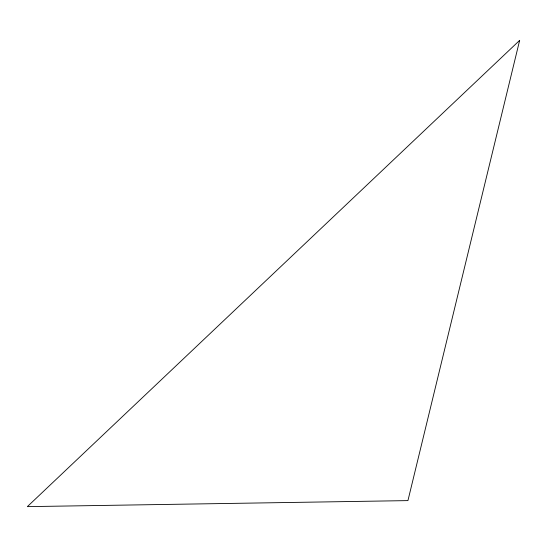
<?xml version="1.0" encoding="UTF-8"?>
<svg xmlns="http://www.w3.org/2000/svg" width="547" height="547" viewBox="0 0 547 547"><rect width="100%" height="100%" fill="white"/><g stroke="black" fill="none" stroke-linecap="round" stroke-linejoin="round"><path stroke-width="0.82" d="M519.65 40.362L407.939 500.608L27.35 506.638L519.65 40.362"/></g></svg>
